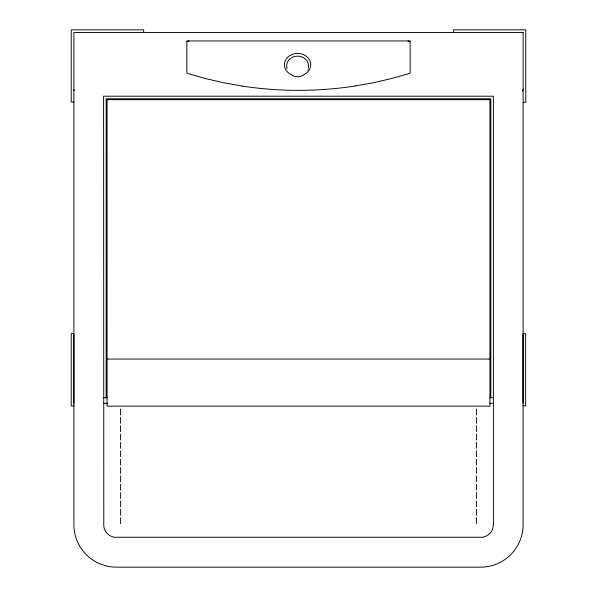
<?xml version="1.0" encoding="UTF-8"?>
<svg xmlns="http://www.w3.org/2000/svg" width="597" height="597" viewBox="0 0 597 597"><rect width="100%" height="100%" fill="white"/><g stroke="black" fill="none" stroke-linecap="round" stroke-linejoin="round"><path stroke-width="0.9" d="M73.894 403.259L73.894 333.477L71.222 333.477L71.222 405.923L73.998 405.923M523.106 89.58L522.502 91.117M307.918 70.095L308.261 68.961M187.003 41.589L188.995 40.939M303.918 74.946C300.492 77.065 296.022 77.274 292.388 75.573M354.984 86.035L373.58 82.699L391.99 78.431L410.161 73.23L410.161 40.939L186.839 40.939L186.839 73.23L205.01 78.431L223.42 82.699L242.016 86.035M73.894 102.027L71.222 102.027L71.222 29.85L143.676 29.85L143.676 32.514M523.106 102.296L525.778 102.296L525.778 29.85L453.593 29.85L453.593 32.514M107.072 359.066L489.928 359.066M103.609 397.751L107.341 397.751M489.659 397.751L493.391 397.751M103.699 403.259L107.423 403.259M489.577 403.259L493.301 403.259M522.868 405.803L525.659 405.803L525.659 333.626L522.987 333.626L522.987 403.139M408.005 40.939L409.997 41.589M74.177 90.759L73.894 89.58M286.903 68.961L286.732 66.095A10.873 9.358 0 0 1 297.582 56.148A10.873 9.358 0 0 1 308.433 66.095L308.433 67.789M490.824 397.751L490.824 98.766L106.176 98.766L106.176 397.751M476.406 409.027L476.406 414.96M476.406 417.385L476.406 423.318M476.406 425.743L476.406 431.676M476.406 434.101L476.406 440.034M476.406 442.452L476.406 448.384M476.406 450.81L476.406 456.742M476.406 459.168L476.406 465.1M476.406 467.526L476.406 473.458M476.406 475.884L476.406 481.816M476.406 484.234L476.406 490.174M476.406 492.592L476.406 498.525M476.406 500.95L476.406 506.883M476.406 509.308L476.406 515.241M476.406 517.666L476.406 523.599M120.594 409.027L120.594 414.96M120.594 417.385L120.594 423.318M120.594 425.743L120.594 431.676M120.594 434.101L120.594 440.034M120.594 442.452L120.594 448.384M120.594 450.81L120.594 456.742M120.594 459.168L120.594 465.1M120.594 467.526L120.594 473.458M120.594 475.884L120.594 481.816M120.594 484.234L120.594 490.174M120.594 492.592L120.594 498.525M120.594 500.95L120.594 506.883M120.594 509.308L120.594 515.241M120.594 517.666L120.594 523.599M354.984 86.043A322.022 277.247 0 0 1 242.016 86.043M292.739 75.267A13.156 11.328 0 0 1 286.776 58.275A13.156 11.328 0 0 1 307.358 57.163A13.156 11.328 0 0 1 303.918 74.662M493.391 523.718L493.212 526.345A12.671 12.671 0 0 1 482.301 537.255L114.699 537.255A12.671 12.671 0 0 1 103.788 526.345L103.609 96.207L493.391 96.207L493.391 523.718M523.106 32.514L73.894 32.514L73.894 524.688A42.462 42.462 0 0 0 116.348 567.15L480.652 567.15A42.462 42.462 0 0 0 523.106 524.688L523.106 32.514M489.928 99.662L107.072 99.662L107.072 406.154L489.928 406.154L489.928 99.662"/></g></svg>
